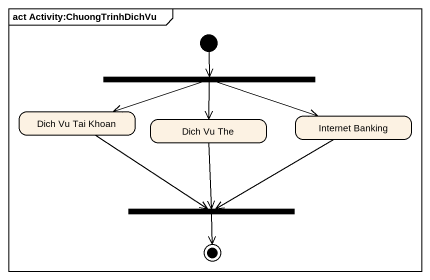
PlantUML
@startuml
mainframe act Activity:ChuongTrinhDichVu
hide empty description
state fork1 <<fork>>
state "Dich Vu Tai Khoan" as Dich_Vu_Tai_Khoan
state "Dich Vu The" as Dich_Vu_The
state "Internet Banking" as Internet_Banking
state fork2 <<join>>
[*] --> fork1
fork1 -left-> Dich_Vu_Tai_Khoan
fork1 --> Dich_Vu_The
fork1 -right-> Internet_Banking
Dich_Vu_Tai_Khoan --> fork2
Dich_Vu_The --> fork2
Internet_Banking -left-> fork2
fork2 --> [*]
@enduml
